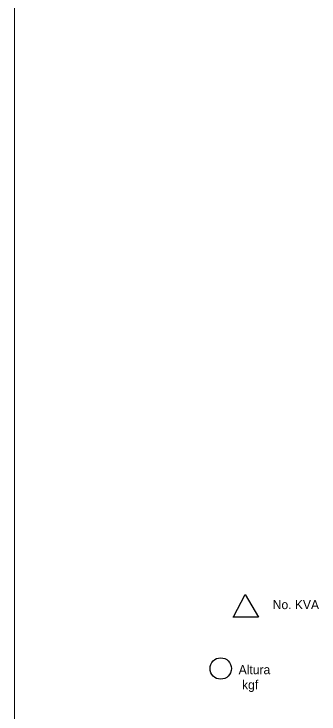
# Model space of a CAD drawing. Header units: millimetres. Extents: x -3588 to 75209, y -3737 to 38254.
# Drawn here: x 29848 to 30274, y 6648 to 7627 of the extents above; entities that cross this region are included whole.
import ezdxf

# ---------------------------------------------------------------- set-up
doc = ezdxf.new("R2010")
doc.units = ezdxf.units.MM
doc.layers.add('P', color=253, linetype='Continuous')

msp = doc.modelspace()

# ---------------------------------------------------------------- linework, layer by layer
at = {"color": 10}
for p, q in [((30154.497, 6783.789), (30171.008, 6814.804)), ((30171.008, 6814.804), (30189.499, 6783.129)), ((30189.499, 6783.129), (30153.96, 6783.129))]:
    msp.add_line(p, q, dxfattribs=at)
msp.add_circle((30136.896, 6711.48), 14.946, dxfattribs=at)
at = {"layer": 'P', "const_width": 1.2}
msp.add_lwpolyline([(29848.251, -785.456), (29848.251, 8540.772)], dxfattribs=at)

# ---------------------------------------------------------------- texts
at = {"color": 10, "attachment_point": 1}
for s, width, gutter_width, insert, char_height in [('No. KVA', 180.2607, 63.088, (30209.655, 6807.142), 12.6175), ('Altura^J kgf ', 258.20631, 63.208, (30161.952, 6716.182), 12.64163)]:
    msp.add_mtext_dynamic_manual_height_columns(s, width=width, gutter_width=gutter_width, heights=[0], dxfattribs=dict(at, insert=insert, char_height=char_height))

doc.saveas('drawing.dxf')
